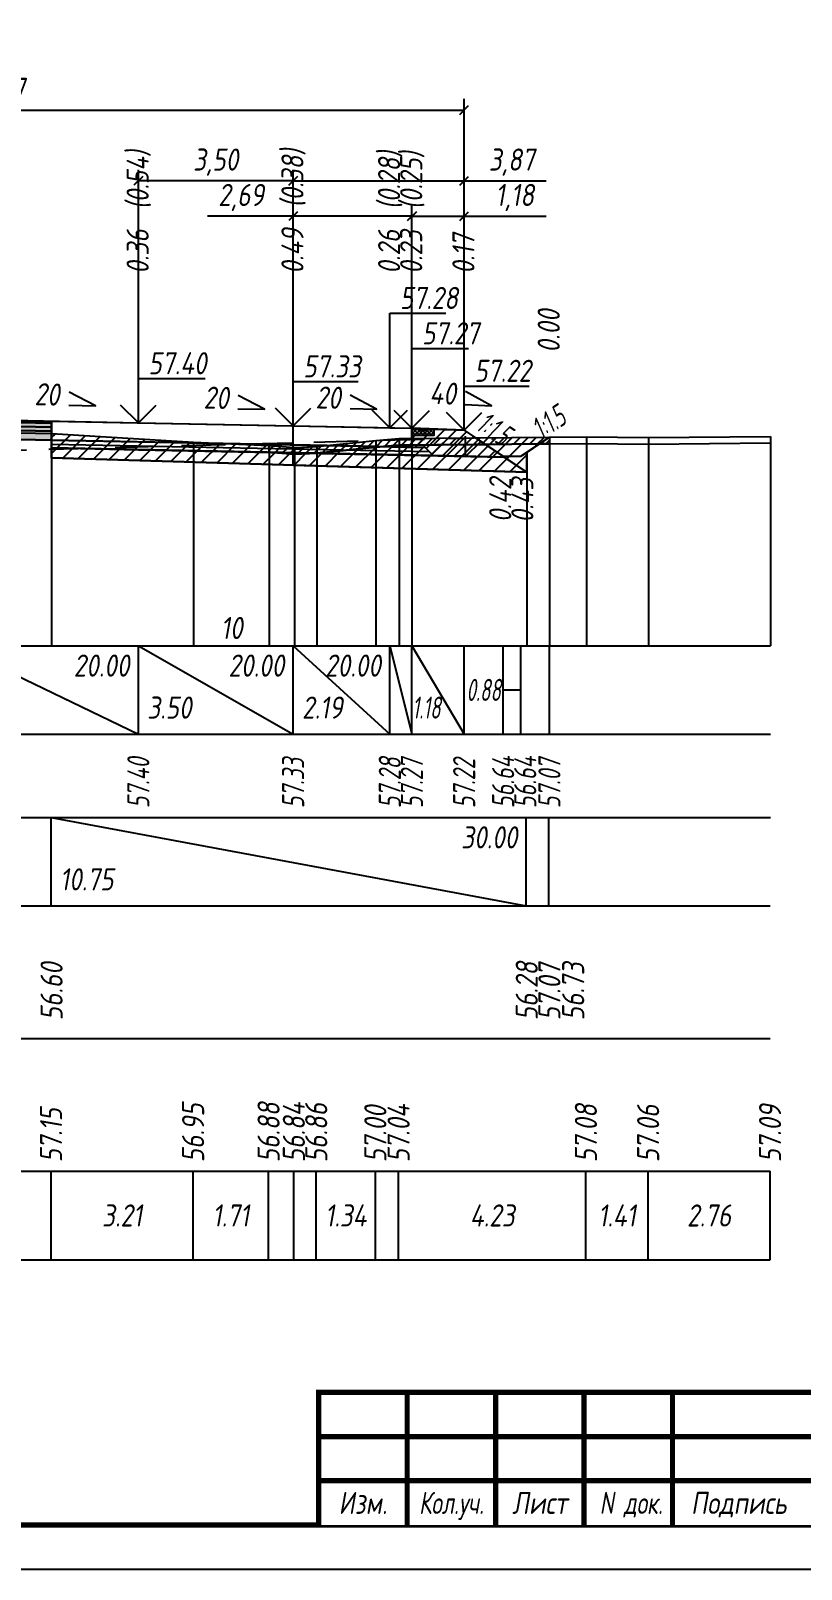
# Model space of a CAD drawing. Extents: x -717 to 1451, y -133302 to 233.
# Drawn here: x 167.4 to 254.5, y -66990.4 to -66816.5 of the extents above; entities that cross this region are included whole.
import ezdxf
from ezdxf.enums import TextEntityAlignment as Align

# ---------------------------------------------------------------- set-up
doc = ezdxf.new("R2010")
doc.units = 0
doc.linetypes.add('штриховая', pattern=[0.75, 0.5, -0.25])
for name, color, linetype in [('Зарамочное оформление', 7, 'Continuous'), ('Интерполированный поперечник', 2, 'Continuous'), ('Код_510', 7, 'Continuous'), ('Код_514', 1, 'Continuous'), ('Код_516', 1, 'Continuous'), ('Контур_0', 7, 'Continuous'), ('Контур_2521', 7, 'Continuous'), ('Контур_2564', 7, 'Continuous'), ('Контур_2660', 7, 'Continuous'), ('Контур_2665', 7, 'Continuous'), ('Контур_400', 7, 'Continuous'), ('Контур_508', 7, 'Continuous'), ('Контур_512', 7, 'Continuous'), ('Контур_513', 7, 'Continuous'), ('Контур_818', 7, 'Continuous'), ('Красный поперечник', 1, 'Continuous'), ('Объём_2501', 7, 'Continuous'), ('Объём_2564', 7, 'Continuous'), ('Объём_2650', 7, 'Continuous'), ('Объём_2660', 7, 'Continuous'), ('Объём_2661', 7, 'Continuous'), ('Объём_2662', 7, 'Continuous'), ('Объём_2663', 7, 'Continuous'), ('Объём_2664', 7, 'Continuous'), ('Объём_2665', 7, 'Continuous'), ('Объём_2666', 7, 'Continuous'), ('Объём_2667', 7, 'Continuous'), ('Объём_2668', 7, 'Continuous'), ('Объём_2669', 7, 'Continuous'), ('Объём_2675', 7, 'Continuous'), ('Объём_2753', 7, 'Continuous'), ('Откосы', 7, 'Continuous'), ('Отметки покрытия', 7, 'Continuous'), ('Рабочие отметки', 7, 'Continuous'), ('Рабочие отметки доп.', 7, 'Continuous'), ('Слои выравнивания', 7, 'Continuous'), ('Таблица', 7, 'Continuous'), ('Уклоны проезжей части', 7, 'Continuous'), ('Черный поперечник', 3, 'Continuous')]:
    doc.layers.add(name, color=color, linetype=linetype)
for name, color, linetype, true_color in [('Контур_2540', 2, 'Continuous', 0xffff00), ('Контур_2560', 2, 'Continuous', 0xffff00), ('Контур_2561', 7, 'Continuous', 0xff8040), ('Контур_2562', 3, 'Continuous', 0x00ff00), ('Контур_2563', 7, 'Continuous', 0xff8000), ('Контур_2570', 7, 'Continuous', 0x80ff00), ('Контур_2725', 7, 'Continuous', 0x323232), ('Контур_2736', 4, 'Continuous', 0x00ffff), ('Контур_2737', 4, 'Continuous', 0x00ffff), ('Контур_2738', 4, 'Continuous', 0x00ffff), ('Контур_2739', 4, 'Continuous', 0x00ffff), ('Контур_2741', 4, 'Continuous', 0x00ffff), ('Контур_2742', 4, 'Continuous', 0x00ffff), ('Контур_2743', 4, 'Continuous', 0x00ffff), ('Контур_2744', 7, 'Continuous', 0xa4ffff), ('Контур_2745', 7, 'Continuous', 0xa4ffff), ('Контур_2747', 4, 'Continuous', 0x00ffff), ('Контур_2748', 4, 'Continuous', 0x00ffff), ('Контур_2749', 4, 'Continuous', 0x00ffff), ('Контур_2750', 4, 'Continuous', 0x00ffff), ('Контур_2751', 4, 'Continuous', 0x00ffff), ('Контур_2752', 4, 'Continuous', 0x00ffff), ('Контур_2760', 7, 'Continuous', 0x323232), ('Контур_2761', 7, 'Continuous', 0x323232), ('Контур_2762', 7, 'Continuous', 0x323232), ('Контур_2763', 7, 'Continuous', 0x323232), ('Контур_402', 7, 'Continuous', 0xff6464), ('Контур_703', 4, 'Continuous', 0x00ffff), ('Контур_705', 4, 'Continuous', 0x00ffff), ('Контур_707', 4, 'Continuous', 0x00ffff), ('Контур_720', 131, 'Continuous', 0xaaffff), ('Объём_2500', 7, 'Continuous', 0xc0c0c0), ('Объём_2520', 7, 'Continuous', 0x80ffff), ('Объём_2540', 2, 'Continuous', 0xffff00), ('Объём_2560', 2, 'Continuous', 0xffff00), ('Объём_2561', 7, 'Continuous', 0xff8040), ('Объём_2562', 3, 'Continuous', 0x00ff00), ('Объём_2563', 7, 'Continuous', 0xff8000), ('Объём_2570', 7, 'Continuous', 0x80ff00), ('Объём_2600', 7, 'Continuous', 0x808000), ('Объём_2746', 2, 'Continuous', 0xffff00)]:
    doc.layers.add(name, color=color, linetype=linetype, true_color=true_color)
doc.styles.get("Standard").update_dxf_attribs({"font": 'txt', "height": 2.5})
doc.styles.add('М', font='romand.shx', dxfattribs={"width": 0.8, "oblique": 10, "height": 2.5})
doc.dimstyles.new('ISO-25', dxfattribs={"dimtxt": 2.5, "dimasz": 2.5, "dimexe": 1.25, "dimexo": 0.625, "dimtad": 1, "dimtxsty": 'Standard', "dimcen": 2.5, "dimadec": 0, "dimazin": 0, "dimtfac": 1, "dimtmove": 0, "dimatfit": 3, "dimfxl": 1, "dimarcsym": 0})

# ---------------------------------------------------------------- blocks, each defined once
blk = doc.blocks.new('_Oblique')
at = {"color": 0, "linetype": 'ByBlock', "lineweight": -2}
blk.add_line((-0.5, -0.5), (0.5, 0.5), dxfattribs=at)
blk = doc.blocks.new('*D1611')
at = {"color": 0, "lineweight": -2, "transparency": 16777216}
for p, q in [((210.49, -66860.85), (210.49, -66836.19)), ((216.39, -66861.09), (216.39, -66836.19)), ((210.49, -66837.44), (216.39, -66837.44)), ((216.39, -66837.44), (225.67, -66837.44))]:
    blk.add_line(p, q, dxfattribs=at)
at = {"layer": 'Defpoints', "color": 0, "transparency": 16777216}
for p in [(216.39, -66837.44), (210.49, -66861.48), (216.39, -66861.71)]:
    blk.add_point(p, dxfattribs=at)
at = {"color": 0, "lineweight": -2, "transparency": 16777216, "rotation": 180}
blk.add_blockref('_Oblique', (210.49, -66837.44), dxfattribs=at)
at = {"color": 0, "lineweight": -2, "transparency": 16777216}
blk.add_blockref('_Oblique', (216.39, -66837.44), dxfattribs=at)
at = {"color": 0, "transparency": 16777216, "insert": (222.12, -66835.33), "char_height": 2.5, "width": 8.3333, "attachment_point": 5, "style": 'М'}
blk.add_mtext('1,18', dxfattribs=at)
blk = doc.blocks.new('*D1613')
at = {"color": 0, "lineweight": -2, "transparency": 16777216}
for p, q in [((197.06, -66860.58), (197.06, -66836.19)), ((210.49, -66860.85), (210.49, -66836.19)), ((197.06, -66837.44), (187.36, -66837.44)), ((210.49, -66837.44), (197.06, -66837.44))]:
    blk.add_line(p, q, dxfattribs=at)
at = {"layer": 'Defpoints', "color": 0, "transparency": 16777216}
for p in [(210.49, -66837.44), (197.06, -66861.21), (210.49, -66861.48)]:
    blk.add_point(p, dxfattribs=at)
at = {"color": 0, "lineweight": -2, "transparency": 16777216, "rotation": 180}
blk.add_blockref('_Oblique', (197.06, -66837.44), dxfattribs=at)
at = {"color": 0, "lineweight": -2, "transparency": 16777216}
blk.add_blockref('_Oblique', (210.49, -66837.44), dxfattribs=at)
at = {"color": 0, "transparency": 16777216, "insert": (191.18, -66835.33), "char_height": 2.5, "width": 10, "attachment_point": 5, "style": 'М'}
blk.add_mtext('2,69', dxfattribs=at)
blk = doc.blocks.new('*D1615')
at = {"color": 0, "lineweight": -2, "transparency": 16777216}
for p, q in [((179.56, -66860.23), (179.56, -66832.19)), ((197.06, -66860.58), (197.06, -66832.19)), ((197.06, -66833.44), (179.56, -66833.44))]:
    blk.add_line(p, q, dxfattribs=at)
at = {"layer": 'Defpoints', "color": 0, "transparency": 16777216}
for p in [(179.56, -66833.44), (179.56, -66860.86), (197.06, -66861.21)]:
    blk.add_point(p, dxfattribs=at)
at = {"color": 0, "lineweight": -2, "transparency": 16777216, "rotation": 180}
blk.add_blockref('_Oblique', (179.56, -66833.44), dxfattribs=at)
at = {"color": 0, "lineweight": -2, "transparency": 16777216}
blk.add_blockref('_Oblique', (197.06, -66833.44), dxfattribs=at)
at = {"color": 0, "transparency": 16777216, "insert": (188.31, -66831.33), "char_height": 2.5, "width": 9.5833, "attachment_point": 5, "style": 'М'}
blk.add_mtext('3,50', dxfattribs=at)
blk = doc.blocks.new('*D1616')
at = {"color": 0, "lineweight": -2, "transparency": 16777216}
for p, q in [((197.06, -66860.58), (197.06, -66832.19)), ((216.39, -66861.09), (216.39, -66832.19)), ((197.06, -66833.44), (216.39, -66833.44)), ((216.39, -66833.44), (225.68, -66833.44))]:
    blk.add_line(p, q, dxfattribs=at)
at = {"layer": 'Defpoints', "color": 0, "transparency": 16777216}
for p in [(197.06, -66833.44), (197.06, -66861.21), (216.39, -66861.71)]:
    blk.add_point(p, dxfattribs=at)
at = {"color": 0, "lineweight": -2, "transparency": 16777216, "rotation": 180}
blk.add_blockref('_Oblique', (197.06, -66833.44), dxfattribs=at)
at = {"color": 0, "lineweight": -2, "transparency": 16777216}
blk.add_blockref('_Oblique', (216.39, -66833.44), dxfattribs=at)
at = {"color": 0, "transparency": 16777216, "insert": (221.78, -66831.33), "char_height": 2.5, "width": 10, "attachment_point": 5, "style": 'М'}
blk.add_mtext('3,87', dxfattribs=at)
blk = doc.blocks.new('*D1618')
at = {"color": 0, "lineweight": -2, "transparency": 16777216}
for p, q in [((111.06, -66860.91), (111.06, -66824.19)), ((216.39, -66861.09), (216.39, -66824.19)), ((111.06, -66825.44), (216.39, -66825.44))]:
    blk.add_line(p, q, dxfattribs=at)
at = {"layer": 'Defpoints', "color": 0, "transparency": 16777216}
for p in [(216.39, -66825.44), (111.06, -66861.54), (216.39, -66861.71)]:
    blk.add_point(p, dxfattribs=at)
at = {"color": 0, "lineweight": -2, "transparency": 16777216, "rotation": 180}
blk.add_blockref('_Oblique', (111.06, -66825.44), dxfattribs=at)
at = {"color": 0, "lineweight": -2, "transparency": 16777216}
blk.add_blockref('_Oblique', (216.39, -66825.44), dxfattribs=at)
at = {"color": 0, "transparency": 16777216, "insert": (163.73, -66823.33), "char_height": 2.5, "width": 11.25, "attachment_point": 5, "style": 'М'}
blk.add_mtext('21,07', dxfattribs=at)
blk = doc.blocks.new('Штамп')
at = {"linetype": 'Continuous'}
blk.add_wipeout([(199.95, -411.25), (384.95, -411.25), (384.95, -426.25), (199.95, -426.25)], dxfattribs=at).dxf.layer = 'Зарамочное оформление'
at = {"layer": 'Зарамочное оформление', "linetype": 'Continuous', "lineweight": -3, "const_width": 0.6, "flags": 128}
for points in [[(199.95, -426.25), (199.95, -411.25), (384.95, -411.25)], [(209.95, -411.25), (209.95, -426.25)], [(219.95, -411.25), (219.95, -426.25)], [(229.95, -411.25), (229.95, -426.25)], [(239.95, -411.25), (239.95, -426.25)], [(199.95, -416.25), (264.95, -416.25)], [(199.95, -421.25), (264.95, -421.25)]]:
    blk.add_lwpolyline(points, dxfattribs=at)
at = {"layer": 'Зарамочное оформление', "linetype": 'Continuous', "style": 'М', "oblique": 10}
for s, width, p in [('Изм.', 0.8, (204.95, -423.75)), ('Кол.уч.', 0.7, (214.95, -423.75)), ('Лист', 0.8, (224.95, -423.75)), ('N док.', 0.7, (235.28, -423.75)), ('Подпись', 0.8, (247.45, -423.75))]:
    blk.add_text(s, height=2.5, dxfattribs=dict(at, width=width)).set_placement(p, align=Align.MIDDLE_CENTER)
blk = doc.blocks.new('шифр')
blk.add_blockref('Штамп', (0, -66619))

msp = doc.modelspace()

# ---------------------------------------------------------------- hatches: boundary and pattern name
h = msp.add_hatch()
h.set_pattern_fill('ANSI37', color=256, scale=0.1)
h.set_pattern_definition([(45, (211.7372, -66861.71498), (-0.22451, 0.22451), []), (135, (211.7372, -66861.71498), (-0.22451, -0.22451), [])])
h.paths.add_polyline_path([(210.487, -66861.415), (210.487, -66862.218), (212.987, -66862.217), (212.987, -66861.515), (211.73, -66861.715)])
at = {"transparency": 33554681}
h = msp.add_hatch(dxfattribs=at)
h.set_pattern_fill('ANGLE', color=256)
h.set_pattern_definition([(0, (0, 0), (0, 6.985), [5.08, -1.905]), (90, (0, 0), (-6.985, 4e-16), [5.08, -1.905])])
h.paths.add_polyline_path([(212.906, -66864.513), (211.987, -66863.595), (210.487, -66863.565), (210.487, -66862.218), (212.988, -66862.217), (212.987, -66861.515), (216.392, -66861.651), (220.926, -66864.674)])
at = {"layer": 'Объём_2563'}
h = msp.add_hatch(dxfattribs=at)
h.set_pattern_fill('ANSI31', color=256, scale=0.3)
h.paths.add_polyline_path([(212.906, -66864.513), (211.987, -66863.595), (210.487, -66863.565), (210.487, -66862.218), (212.988, -66862.217), (212.987, -66861.515), (216.392, -66861.651), (220.926, -66864.674)])
at = {"layer": 'Объём_2570'}
h = msp.add_hatch(dxfattribs=at)
h.set_pattern_fill('ANSI31', color=256, scale=0.2)
h.paths.add_polyline_path([(226.037, -66863.185), (209.04, -66863.343), (206.411, -66863.539), (199.725, -66864.242), (197.197, -66864.334), (194.338, -66864.135), (194.338, -66863.385), (197.197, -66863.584), (199.725, -66863.492), (206.411, -66862.789), (209.04, -66862.593), (226.037, -66862.435)])
at = {"layer": 'Объём_2600'}
h = msp.add_hatch(dxfattribs=at)
h.set_pattern_fill('ANSI31', color=6, scale=0.4)
h.paths.add_polyline_path([(223.472, -66864.145), (223.472, -66866.371), (169.747, -66864.759), (169.747, -66862.012), (185.804, -66863.004), (194.338, -66863.385), (194.338, -66864.135), (197.197, -66864.334), (199.725, -66864.242), (206.411, -66863.539), (209.04, -66863.343), (224.896, -66863.196)])
h = msp.add_hatch(dxfattribs=at)
h.set_pattern_fill('HONEY', color=5, scale=0.3)
h.paths.add_polyline_path([(224.896, -66863.196), (226.037, -66862.435), (226.037, -66863.185)])
at = {"layer": 'Слои выравнивания'}
for color, points in [(2, [(158.809, -66860.381), (169.747, -66860.6), (169.747, -66860.85), (158.809, -66860.631)]), (3, [(158.809, -66860.631), (169.747, -66860.85), (169.747, -66861.3), (158.809, -66861.081)]), (4, [(158.809, -66861.081), (169.747, -66861.3), (169.747, -66861.75), (158.809, -66861.531)]), (5, [(158.809, -66861.531), (169.747, -66861.75), (169.747, -66862.75), (158.809, -66862.531)])]:
    msp.add_hatch(color=color, dxfattribs=at).paths.add_polyline_path(points)

# ---------------------------------------------------------------- linework, layer by layer
at = {"flags": 128}
msp.add_lwpolyline([(-30.054, -66990.421), (389.946, -66990.421), (389.946, -66693.421), (-30.054, -66693.421)], close=True, dxfattribs=at)
at = {"const_width": 0.6, "flags": 128}
msp.add_lwpolyline([(-10.054, -66985.421), (384.946, -66985.421), (384.946, -66698.421), (-10.054, -66698.421)], close=True, dxfattribs=at)
msp.add_lwpolyline([(210.487, -66861.415), (210.487, -66862.218), (212.987, -66862.217), (212.987, -66861.515), (211.73, -66861.715), (210.487, -66861.415)])
at = {"layer": 'Код_510'}
for p, q in [((169.693, -66955.421), (169.693, -66945.421)), ((185.75, -66955.421), (185.75, -66945.421)), ((194.284, -66955.421), (194.284, -66945.421)), ((197.143, -66955.421), (197.143, -66945.421)), ((199.671, -66955.421), (199.671, -66945.421)), ((206.356, -66955.421), (206.356, -66945.421)), ((208.985, -66955.421), (208.985, -66945.421)), ((230.16, -66955.421), (230.16, -66945.421)), ((237.197, -66955.421), (237.197, -66945.421)), ((250.983, -66955.421), (250.983, -66945.421))]:
    msp.add_line(p, q, dxfattribs=at)
at = {"layer": 'Код_514'}
for p, q in [((158.809, -66886), (179.559, -66896)), ((179.559, -66896), (179.559, -66886)), ((179.559, -66886), (197.059, -66896)), ((197.059, -66896), (197.059, -66886)), ((197.059, -66886), (207.987, -66896)), ((207.987, -66896), (207.987, -66886)), ((207.987, -66886), (210.487, -66896)), ((210.487, -66896), (210.487, -66886)), ((210.487, -66886), (216.392, -66896)), ((216.392, -66896), (216.392, -66886)), ((220.803, -66896), (220.803, -66886)), ((222.803, -66896), (222.803, -66886)), ((226.037, -66896), (226.037, -66886)), ((220.803, -66891), (222.803, -66891))]:
    msp.add_line(p, q, dxfattribs=at)
at = {"layer": 'Код_516'}
for p, q in [((169.693, -66915.421), (169.693, -66905.421)), ((169.693, -66905.421), (223.418, -66915.421)), ((223.418, -66915.421), (223.418, -66905.421)), ((223.418, -66915.421), (223.418, -66905.421)), ((225.983, -66915.421), (225.983, -66905.421))]:
    msp.add_line(p, q, dxfattribs=at)
at = {"layer": 'Контур_0', "flags": 128}
for points in [[(169.747, -66860.6), (210.487, -66861.415), (210.487, -66863.565), (169.747, -66862.75), (169.747, -66860.6), (169.747, -66860.6)], [(216.392, -66861.651), (217.685, -66862.513), (217.685, -66862.513), (217.685, -66862.513), (217.685, -66862.513), (217.685, -66862.513), (217.685, -66862.513), (217.685, -66862.513), (217.685, -66862.513), (217.685, -66862.513), (217.685, -66862.513), (217.685, -66862.513), (217.685, -66862.513), (217.685, -66862.513), (217.685, -66862.513), (220.803, -66864.591)], [(216.392, -66861.651), (217.685, -66862.513), (217.685, -66862.513), (217.685, -66862.513), (217.685, -66862.513), (217.685, -66862.513), (217.685, -66862.513), (217.685, -66862.513), (217.685, -66862.513), (217.685, -66862.513), (217.685, -66862.513), (217.685, -66862.513), (217.685, -66862.513), (217.685, -66862.513), (217.685, -66862.513), (220.803, -66864.591), (222.803, -66864.591), (226.037, -66862.435), (226.037, -66862.435), (226.037, -66862.435), (226.037, -66862.435), (226.037, -66862.435), (226.037, -66862.435), (226.037, -66862.435), (226.037, -66862.435), (226.037, -66862.435), (226.037, -66862.435), (226.037, -66862.435), (226.037, -66862.435), (226.037, -66862.435)], [(179.559, -66862.946), (211.987, -66863.595), (212.906, -66864.513), (169.747, -66863.65), (169.747, -66862.75), (179.559, -66862.946), (179.559, -66862.946)], [(210.487, -66863.565), (211.987, -66863.595), (212.906, -66864.513), (220.926, -66864.674)]]:
    msp.add_lwpolyline(points, dxfattribs=at)
at = {"layer": 'Контур_2521', "color": 250, "flags": 128}
msp.add_lwpolyline([(169.747, -66863.2), (212.446, -66864.054)], dxfattribs=at)
at = {"layer": 'Контур_2540', "flags": 128}
msp.add_lwpolyline([(179.559, -66863.846), (220.926, -66864.674), (223.472, -66866.371), (169.747, -66864.759), (169.747, -66863.65), (179.559, -66863.846), (179.559, -66863.846)], dxfattribs=at)
at = {"layer": 'Контур_2560', "flags": 128}
msp.add_lwpolyline([(210.487, -66861.415), (216.392, -66861.651), (216.392, -66861.651), (216.392, -66861.651)], dxfattribs=at)
at = {"layer": 'Контур_2561', "flags": 128}
msp.add_lwpolyline([(210.487, -66861.415), (210.487, -66861.415), (216.392, -66861.651), (216.392, -66861.651), (210.487, -66861.415)], dxfattribs=at)
at = {"layer": 'Контур_2562', "flags": 128}
msp.add_lwpolyline([(216.392, -66861.651), (216.392, -66861.651), (216.392, -66861.651), (216.392, -66861.651), (216.392, -66861.651)], dxfattribs=at)
at = {"layer": 'Контур_2563', "flags": 128}
msp.add_lwpolyline([(212.906, -66864.513), (211.987, -66863.595), (210.487, -66863.565), (210.487, -66861.415), (216.392, -66861.651), (220.926, -66864.674), (212.906, -66864.513), (212.906, -66864.513)], dxfattribs=at)
at = {"layer": 'Контур_2564', "flags": 128}
msp.add_lwpolyline([(210.487, -66861.415), (216.392, -66861.651)], dxfattribs=at)
at = {"layer": 'Контур_2570', "flags": 128}
msp.add_lwpolyline([(80, -66866.513), (85.406, -66866.705), (86.956, -66866.75), (86.956, -66866.75), (95.492, -66865.3), (102.441, -66864.141), (102.441, -66863.391), (110.66, -66862.736), (123.892, -66861.867), (138.845, -66861.677), (147.416, -66861.538), (155.641, -66861.729), (158.809, -66861.792), (169.747, -66862.012), (185.804, -66863.004), (194.338, -66863.385), (194.338, -66864.135), (197.197, -66864.334), (199.725, -66864.242), (206.411, -66863.539), (209.04, -66863.343), (230.215, -66863.146), (237.251, -66863.208), (251.037, -66863.082)], dxfattribs=at)
at = {"layer": 'Контур_2660', "flags": 128}
msp.add_lwpolyline([(169.747, -66864.759), (223.472, -66866.371)], dxfattribs=at)
at = {"layer": 'Контур_2665', "flags": 128}
msp.add_lwpolyline([(216.392, -66861.651), (216.392, -66861.651)], dxfattribs=at)
at = {"layer": 'Контур_2725', "flags": 128}
msp.add_lwpolyline([(123.892, -66863.23), (138.059, -66862.946), (138.845, -66862.931), (147.416, -66862.759), (152.536, -66862.657), (155.641, -66862.595), (158.809, -66862.531), (169.747, -66862.75)], dxfattribs=at)
at = {"layer": 'Контур_2736', "flags": 128}
for points in [[(216.392, -66861.651), (217.685, -66862.513)], [(217.685, -66862.513), (220.803, -66864.591)]]:
    msp.add_lwpolyline(points, dxfattribs=at)
at = {"layer": 'Контур_2737', "flags": 128}
msp.add_lwpolyline([(217.685, -66862.513), (217.685, -66862.513)], dxfattribs=at)
at = {"layer": 'Контур_2738', "flags": 128}
msp.add_lwpolyline([(217.685, -66862.513), (217.685, -66862.513)], dxfattribs=at)
at = {"layer": 'Контур_2739', "flags": 128}
msp.add_lwpolyline([(217.685, -66862.513), (217.685, -66862.513)], dxfattribs=at)
at = {"layer": 'Контур_2741', "flags": 128}
msp.add_lwpolyline([(226.037, -66862.435), (226.037, -66862.435)], dxfattribs=at)
at = {"layer": 'Контур_2742', "flags": 128}
msp.add_lwpolyline([(226.037, -66862.435), (226.037, -66862.435)], dxfattribs=at)
at = {"layer": 'Контур_2743', "flags": 128}
msp.add_lwpolyline([(226.037, -66862.435), (226.037, -66862.435)], dxfattribs=at)
at = {"layer": 'Контур_2744', "flags": 128}
msp.add_lwpolyline([(226.037, -66862.435), (226.037, -66862.435)], dxfattribs=at)
msp.add_lwpolyline([(226.037, -66862.435), (226.037, -66862.435)], dxfattribs=at)
msp.add_lwpolyline([(226.037, -66862.435), (226.037, -66862.435)], dxfattribs=at)
msp.add_lwpolyline([(226.037, -66862.435), (226.037, -66862.435)], dxfattribs=at)
msp.add_lwpolyline([(226.037, -66862.435), (226.037, -66862.435)], dxfattribs=at)
msp.add_lwpolyline([(226.037, -66862.435), (226.037, -66862.435)], dxfattribs=at)
at = {"layer": 'Контур_2745', "flags": 128}
msp.add_lwpolyline([(217.685, -66862.513), (217.685, -66862.513)], dxfattribs=at)
msp.add_lwpolyline([(217.685, -66862.513), (217.685, -66862.513)], dxfattribs=at)
msp.add_lwpolyline([(217.685, -66862.513), (217.685, -66862.513)], dxfattribs=at)
msp.add_lwpolyline([(217.685, -66862.513), (217.685, -66862.513)], dxfattribs=at)
msp.add_lwpolyline([(217.685, -66862.513), (217.685, -66862.513)], dxfattribs=at)
msp.add_lwpolyline([(217.685, -66862.513), (217.685, -66862.513)], dxfattribs=at)
at = {"layer": 'Контур_2747', "flags": 128}
msp.add_lwpolyline([(217.685, -66862.513), (217.685, -66862.513)], dxfattribs=at)
at = {"layer": 'Контур_2748', "flags": 128}
msp.add_lwpolyline([(217.685, -66862.513), (217.685, -66862.513)], dxfattribs=at)
at = {"layer": 'Контур_2749', "flags": 128}
msp.add_lwpolyline([(217.685, -66862.513), (217.685, -66862.513)], dxfattribs=at)
at = {"layer": 'Контур_2750', "flags": 128}
msp.add_lwpolyline([(226.037, -66862.435), (226.037, -66862.435)], dxfattribs=at)
at = {"layer": 'Контур_2751', "flags": 128}
msp.add_lwpolyline([(226.037, -66862.435), (226.037, -66862.435)], dxfattribs=at)
at = {"layer": 'Контур_2752', "flags": 128}
msp.add_lwpolyline([(226.037, -66862.435), (226.037, -66862.435)], dxfattribs=at)
at = {"layer": 'Контур_2760', "flags": 128}
msp.add_lwpolyline([(123.892, -66861.08), (138.059, -66860.796), (138.845, -66860.781), (147.416, -66860.609), (152.536, -66860.507), (155.641, -66860.445), (158.809, -66860.381), (169.747, -66860.6)], dxfattribs=at)
at = {"layer": 'Контур_2761', "flags": 128}
msp.add_lwpolyline([(123.892, -66861.33), (138.059, -66861.046), (138.845, -66861.031), (147.416, -66860.859), (152.536, -66860.757), (155.641, -66860.695), (158.809, -66860.631), (169.747, -66860.85)], dxfattribs=at)
at = {"layer": 'Контур_2762', "flags": 128}
msp.add_lwpolyline([(123.892, -66861.78), (138.059, -66861.496), (138.845, -66861.481), (147.416, -66861.309), (152.536, -66861.207), (155.641, -66861.145), (158.809, -66861.081), (169.747, -66861.3)], dxfattribs=at)
at = {"layer": 'Контур_2763', "flags": 128}
msp.add_lwpolyline([(123.892, -66862.23), (138.059, -66861.946), (138.845, -66861.931), (147.416, -66861.759), (152.536, -66861.657), (155.641, -66861.595), (158.809, -66861.531), (169.747, -66861.75)], dxfattribs=at)
at = {"layer": 'Контур_400', "flags": 128}
msp.add_lwpolyline([(158.809, -66860.381), (179.559, -66860.796), (197.059, -66861.146), (197.059, -66861.146), (197.059, -66861.146), (197.059, -66861.146), (207.987, -66861.365), (207.987, -66861.365), (210.487, -66861.415)], dxfattribs=at)
at = {"layer": 'Контур_402', "flags": 128}
msp.add_lwpolyline([(105, -66866.046), (123.892, -66865.479), (123.892, -66863.23), (158.809, -66862.531), (169.747, -66862.75), (169.747, -66864.759), (223.472, -66866.371)], dxfattribs=at)
at = {"layer": 'Контур_508', "flags": 128}
msp.add_lwpolyline([(105, -66866.046), (123.892, -66865.479), (123.892, -66863.23), (158.809, -66862.531), (169.747, -66862.75), (169.747, -66864.759), (223.472, -66866.371), (223.472, -66864.145), (226.037, -66862.435)], dxfattribs=at)
at = {"layer": 'Контур_512', "flags": 128}
msp.add_lwpolyline([(169.747, -66864.759), (223.472, -66866.371), (223.472, -66864.145), (226.037, -66862.435)], dxfattribs=at)
at = {"layer": 'Контур_513', "flags": 128}
msp.add_lwpolyline([(105, -66866.046), (123.892, -66865.479), (123.892, -66863.23), (158.809, -66862.531), (169.747, -66862.75), (169.747, -66864.759), (223.472, -66866.371), (223.472, -66864.145), (226.037, -66862.435)], dxfattribs=at)
at = {"layer": 'Контур_703', "flags": 128}
msp.add_lwpolyline([(216.392, -66861.651), (217.685, -66862.513)], dxfattribs=at)
at = {"layer": 'Контур_705', "flags": 128}
msp.add_lwpolyline([(217.685, -66862.513), (217.685, -66862.513)], dxfattribs=at)
at = {"layer": 'Контур_707', "flags": 128}
msp.add_lwpolyline([(222.803, -66864.591), (226.037, -66862.435)], dxfattribs=at)
at = {"layer": 'Контур_720', "flags": 128}
msp.add_lwpolyline([(220.803, -66864.591), (222.803, -66864.591)], dxfattribs=at)
at = {"layer": 'Контур_818', "flags": 128}
msp.add_lwpolyline([(105, -66863.187), (110.66, -66862.736), (123.892, -66861.867), (138.845, -66861.677), (147.416, -66861.538), (155.641, -66861.729), (158.809, -66861.792), (169.747, -66862.012), (185.804, -66863.004), (194.338, -66863.385), (194.338, -66864.135), (197.197, -66864.334), (199.725, -66864.242), (206.411, -66863.539), (209.04, -66863.343), (226.037, -66863.185)], dxfattribs=at)
at = {"layer": 'Красный поперечник'}
for p, q in [((158.809, -66860.381), (179.559, -66860.796)), ((179.559, -66860.796), (197.059, -66861.146)), ((197.059, -66861.146), (207.987, -66861.365)), ((207.987, -66861.365), (210.487, -66861.415)), ((210.487, -66861.415), (216.392, -66861.651)), ((216.392, -66861.651), (220.803, -66864.591)), ((222.803, -66864.591), (226.037, -66862.435)), ((226.037, -66862.435), (226.037, -66886)), ((223.472, -66864.145), (223.472, -66886)), ((169.747, -66864.759), (169.747, -66886)), ((220.803, -66864.591), (222.803, -66864.591)), ((223.472, -66866.371), (223.472, -66886))]:
    msp.add_line(p, q, dxfattribs=at)
at = {"layer": 'Объём_2500', "flags": 128}
for points in [[(169.747, -66860.6), (210.487, -66861.415), (210.487, -66863.565), (169.747, -66862.75), (169.747, -66860.6), (169.747, -66860.6)], [(197.059, -66861.146), (210.487, -66861.415), (210.487, -66863.565), (197.059, -66863.296), (197.059, -66861.146)]]:
    msp.add_lwpolyline(points, dxfattribs=at)
at = {"layer": 'Объём_2501', "flags": 128}
for points in [[(158.809, -66860.381), (179.559, -66860.796), (197.059, -66861.146), (197.059, -66861.146), (197.059, -66861.146), (197.059, -66861.146), (207.987, -66861.365), (207.987, -66861.365), (210.487, -66861.415)], [(197.059, -66861.146), (207.987, -66861.365), (207.987, -66861.365), (210.487, -66861.415)]]:
    msp.add_lwpolyline(points, dxfattribs=at)
at = {"layer": 'Объём_2520', "color": 250, "flags": 128}
for points in [[(179.559, -66862.946), (211.987, -66863.595), (212.906, -66864.513), (169.747, -66863.65), (169.747, -66862.75), (179.559, -66862.946), (179.559, -66862.946)], [(197.059, -66863.296), (211.987, -66863.595), (212.906, -66864.513), (197.059, -66864.196), (197.059, -66863.296)]]:
    msp.add_lwpolyline(points, dxfattribs=at)
at = {"layer": 'Объём_2540', "flags": 128}
for points in [[(179.559, -66863.846), (220.926, -66864.674), (223.472, -66866.371), (169.747, -66864.759), (169.747, -66863.65), (179.559, -66863.846), (179.559, -66863.846)], [(197.059, -66864.196), (220.926, -66864.674), (223.472, -66866.371), (197.059, -66865.579), (197.059, -66864.196)]]:
    msp.add_lwpolyline(points, dxfattribs=at)
at = {"layer": 'Объём_2560', "flags": 128}
msp.add_lwpolyline([(210.487, -66861.415), (216.392, -66861.651), (216.392, -66861.651), (216.392, -66861.651)], dxfattribs=at)
msp.add_lwpolyline([(210.487, -66861.415), (216.392, -66861.651), (216.392, -66861.651), (216.392, -66861.651)], dxfattribs=at)
at = {"layer": 'Объём_2561', "flags": 128}
msp.add_lwpolyline([(210.487, -66861.415), (210.487, -66861.415), (216.392, -66861.651), (216.392, -66861.651), (210.487, -66861.415)], dxfattribs=at)
msp.add_lwpolyline([(210.487, -66861.415), (210.487, -66861.415), (216.392, -66861.651), (216.392, -66861.651), (210.487, -66861.415)], dxfattribs=at)
at = {"layer": 'Объём_2562', "flags": 128}
msp.add_lwpolyline([(216.392, -66861.651), (216.392, -66861.651), (216.392, -66861.651), (216.392, -66861.651), (216.392, -66861.651)], dxfattribs=at)
msp.add_lwpolyline([(216.392, -66861.651), (216.392, -66861.651), (216.392, -66861.651), (216.392, -66861.651), (216.392, -66861.651)], dxfattribs=at)
at = {"layer": 'Объём_2563', "color": 250, "flags": 128}
for points in [[(212.906, -66864.513), (211.987, -66863.595), (210.487, -66863.565), (210.487, -66861.415), (216.392, -66861.651), (220.926, -66864.674), (212.906, -66864.513), (212.906, -66864.513)], [(212.906, -66864.513), (211.987, -66863.595), (210.487, -66863.565), (210.487, -66862.218), (212.988, -66862.217), (212.987, -66861.515), (216.392, -66861.651), (220.926, -66864.674), (212.906, -66864.513), (212.906, -66864.513)]]:
    msp.add_lwpolyline(points, dxfattribs=at)
at = {"layer": 'Объём_2564', "flags": 128}
msp.add_lwpolyline([(210.487, -66861.415), (216.392, -66861.651)], dxfattribs=at)
msp.add_lwpolyline([(210.487, -66861.415), (216.392, -66861.651)], dxfattribs=at)
at = {"layer": 'Объём_2570', "flags": 128}
for points in [[(226.037, -66863.185), (209.04, -66863.343), (206.411, -66863.539), (199.725, -66864.242), (197.197, -66864.334), (194.338, -66864.135), (194.338, -66863.385), (197.197, -66863.584), (199.725, -66863.492), (206.411, -66862.789), (209.04, -66862.593), (226.037, -66862.435), (226.037, -66863.185), (226.037, -66863.185)], [(197.059, -66863.575), (197.197, -66863.584), (199.725, -66863.492), (206.411, -66862.789), (209.04, -66862.593), (226.037, -66862.435), (226.037, -66863.185), (226.037, -66863.185), (226.037, -66863.185), (209.04, -66863.343), (206.411, -66863.539), (199.725, -66864.242), (197.197, -66864.334), (197.059, -66864.325), (197.059, -66863.575)]]:
    msp.add_lwpolyline(points, dxfattribs=at)
at = {"layer": 'Объём_2600', "color": 5, "flags": 128}
msp.add_lwpolyline([(224.896, -66863.196), (226.037, -66862.435), (226.037, -66863.185), (224.896, -66863.196), (224.896, -66863.196)], dxfattribs=at)
msp.add_lwpolyline([(224.896, -66863.196), (226.037, -66862.435), (226.037, -66863.185), (224.896, -66863.196), (224.896, -66863.196)], dxfattribs=at)
at = {"layer": 'Объём_2650', "color": 6, "flags": 128}
for points in [[(223.472, -66864.145), (223.472, -66866.371), (169.747, -66864.759), (169.747, -66862.012), (185.804, -66863.004), (194.338, -66863.385), (194.338, -66864.135), (197.197, -66864.334), (199.725, -66864.242), (206.411, -66863.539), (209.04, -66863.343), (224.896, -66863.196), (223.472, -66864.145), (223.472, -66864.145)], [(197.059, -66864.325), (197.197, -66864.334), (199.725, -66864.242), (206.411, -66863.539), (209.04, -66863.343), (224.896, -66863.196), (223.472, -66864.145), (223.472, -66864.145), (223.472, -66864.145), (223.472, -66866.371), (197.059, -66865.579), (197.059, -66864.325)]]:
    msp.add_lwpolyline(points, dxfattribs=at)
at = {"layer": 'Объём_2660', "flags": 128}
for points in [[(169.747, -66864.759), (223.472, -66866.371)], [(197.059, -66865.579), (223.472, -66866.371)]]:
    msp.add_lwpolyline(points, dxfattribs=at)
at = {"layer": 'Объём_2661', "flags": 128}
msp.add_lwpolyline([(216.392, -66861.651), (217.685, -66862.513), (220.803, -66864.591)], dxfattribs=at)
msp.add_lwpolyline([(216.392, -66861.651), (217.685, -66862.513), (220.803, -66864.591)], dxfattribs=at)
at = {"layer": 'Объём_2662', "flags": 128}
msp.add_lwpolyline([(222.803, -66864.591), (226.037, -66862.435)], dxfattribs=at)
msp.add_lwpolyline([(222.803, -66864.591), (226.037, -66862.435)], dxfattribs=at)
at = {"layer": 'Объём_2663', "flags": 128}
msp.add_lwpolyline([(220.803, -66864.591), (222.803, -66864.591)], dxfattribs=at)
msp.add_lwpolyline([(220.803, -66864.591), (222.803, -66864.591)], dxfattribs=at)
at = {"layer": 'Объём_2664', "flags": 128}
msp.add_lwpolyline([(220.803, -66864.591), (222.803, -66864.591)], dxfattribs=at)
msp.add_lwpolyline([(220.803, -66864.591), (222.803, -66864.591)], dxfattribs=at)
at = {"layer": 'Объём_2665', "flags": 128}
msp.add_lwpolyline([(216.392, -66861.651), (216.392, -66861.651)], dxfattribs=at)
msp.add_lwpolyline([(216.392, -66861.651), (216.392, -66861.651)], dxfattribs=at)
at = {"layer": 'Объём_2666', "flags": 128}
for points in [[(216.392, -66861.651), (217.685, -66862.513)], [(216.392, -66861.651), (217.685, -66862.513)], [(217.685, -66862.513), (220.803, -66864.591)], [(217.685, -66862.513), (220.803, -66864.591)]]:
    msp.add_lwpolyline(points, dxfattribs=at)
at = {"layer": 'Объём_2667', "flags": 128}
for points in [[(217.685, -66862.513), (217.685, -66862.513)], [(217.685, -66862.513), (217.685, -66862.513)], [(226.037, -66862.435), (226.037, -66862.435)], [(226.037, -66862.435), (226.037, -66862.435)]]:
    msp.add_lwpolyline(points, dxfattribs=at)
at = {"layer": 'Объём_2668', "flags": 128}
for points in [[(217.685, -66862.513), (217.685, -66862.513)], [(217.685, -66862.513), (217.685, -66862.513)], [(226.037, -66862.435), (226.037, -66862.435)], [(226.037, -66862.435), (226.037, -66862.435)]]:
    msp.add_lwpolyline(points, dxfattribs=at)
at = {"layer": 'Объём_2669', "flags": 128}
for points in [[(217.685, -66862.513), (217.685, -66862.513)], [(217.685, -66862.513), (217.685, -66862.513)], [(226.037, -66862.435), (226.037, -66862.435)], [(226.037, -66862.435), (226.037, -66862.435)]]:
    msp.add_lwpolyline(points, dxfattribs=at)
at = {"layer": 'Объём_2675', "flags": 128}
for points in [[(217.685, -66862.513), (217.685, -66862.513)], [(217.685, -66862.513), (217.685, -66862.513)], [(217.685, -66862.513), (217.685, -66862.513)], [(217.685, -66862.513), (217.685, -66862.513)], [(217.685, -66862.513), (217.685, -66862.513)], [(217.685, -66862.513), (217.685, -66862.513)], [(217.685, -66862.513), (217.685, -66862.513)], [(217.685, -66862.513), (217.685, -66862.513)], [(217.685, -66862.513), (217.685, -66862.513)], [(217.685, -66862.513), (217.685, -66862.513)], [(217.685, -66862.513), (217.685, -66862.513)], [(217.685, -66862.513), (217.685, -66862.513)], [(226.037, -66862.435), (226.037, -66862.435)], [(226.037, -66862.435), (226.037, -66862.435)], [(226.037, -66862.435), (226.037, -66862.435)], [(226.037, -66862.435), (226.037, -66862.435)], [(226.037, -66862.435), (226.037, -66862.435)], [(226.037, -66862.435), (226.037, -66862.435)], [(226.037, -66862.435), (226.037, -66862.435)], [(226.037, -66862.435), (226.037, -66862.435)], [(226.037, -66862.435), (226.037, -66862.435)], [(226.037, -66862.435), (226.037, -66862.435)], [(226.037, -66862.435), (226.037, -66862.435)], [(226.037, -66862.435), (226.037, -66862.435)]]:
    msp.add_lwpolyline(points, dxfattribs=at)
at = {"layer": 'Объём_2746', "flags": 128}
for points in [[(194.338, -66864.135), (197.197, -66864.334), (199.725, -66864.242), (206.411, -66863.539), (209.04, -66863.343), (218.794, -66863.253), (220.803, -66864.591), (222.803, -66864.591), (223.472, -66864.145), (223.472, -66866.371), (169.747, -66864.759), (169.747, -66862.012), (185.804, -66863.004), (194.338, -66863.385), (194.338, -66864.135), (194.338, -66864.135)], [(197.059, -66864.325), (197.197, -66864.334), (199.725, -66864.242), (206.411, -66863.539), (209.04, -66863.343), (218.794, -66863.253), (220.803, -66864.591), (222.803, -66864.591), (223.472, -66864.145), (223.472, -66866.371), (197.059, -66865.579), (197.059, -66864.325)]]:
    msp.add_lwpolyline(points, dxfattribs=at)
at = {"layer": 'Объём_2753', "flags": 128}
msp.add_lwpolyline([(169.747, -66860.6), (169.747, -66860.6)], dxfattribs=at)
at = {"layer": 'Откосы', "color": 1, "flags": 128}
for points in [[(171.697, -66858.822), (174.696, -66858.882), (171.727, -66857.322)], [(216.494, -66858.747), (219.492, -66858.867), (216.554, -66857.248)], [(190.822, -66859.205), (193.821, -66859.265), (190.852, -66857.705)], [(203.489, -66859.186), (206.488, -66859.246), (203.519, -66857.687)]]:
    msp.add_lwpolyline(points, dxfattribs=at)
at = {"layer": 'Отметки покрытия', "color": 1}
for p, q in [((207.987, -66861.365), (207.987, -66848.415)), ((207.987, -66848.415), (214.337, -66848.415)), ((210.487, -66861.415), (210.487, -66852.415)), ((210.487, -66852.415), (216.887, -66852.415)), ((179.559, -66860.796), (179.559, -66855.796)), ((179.559, -66855.796), (187.109, -66855.796)), ((197.059, -66861.146), (197.059, -66856.146)), ((197.059, -66856.146), (204.409, -66856.146)), ((216.392, -66861.651), (216.392, -66856.651)), ((216.392, -66856.651), (223.742, -66856.651)), ((179.559, -66860.796), (177.559, -66858.796)), ((179.559, -66860.796), (181.559, -66858.796)), ((197.059, -66861.146), (195.059, -66859.146)), ((197.059, -66861.146), (199.059, -66859.146)), ((207.987, -66861.365), (205.987, -66859.365)), ((207.987, -66861.365), (209.987, -66859.365)), ((210.487, -66861.415), (208.487, -66859.415)), ((210.487, -66861.415), (212.487, -66859.415)), ((216.392, -66861.651), (214.392, -66859.651)), ((216.392, -66861.651), (218.392, -66859.651))]:
    msp.add_line(p, q, dxfattribs=at)
at = {"layer": 'Слои выравнивания'}
for p, q in [((169.747, -66860.6), (169.747, -66886)), ((210.487, -66861.415), (210.487, -66886))]:
    msp.add_line(p, q, dxfattribs=at)
at = {"layer": 'Слои выравнивания', "color": 2, "flags": 128}
msp.add_lwpolyline([(158.809, -66860.381), (169.747, -66860.6), (169.747, -66860.85), (158.809, -66860.631)], close=True, dxfattribs=at)
at = {"layer": 'Слои выравнивания', "color": 3, "flags": 128}
msp.add_lwpolyline([(158.809, -66860.631), (169.747, -66860.85), (169.747, -66861.3), (158.809, -66861.081)], close=True, dxfattribs=at)
at = {"layer": 'Слои выравнивания', "color": 4, "flags": 128}
msp.add_lwpolyline([(158.809, -66861.081), (169.747, -66861.3), (169.747, -66861.75), (158.809, -66861.531)], close=True, dxfattribs=at)
at = {"layer": 'Слои выравнивания', "color": 5, "flags": 128}
msp.add_lwpolyline([(158.809, -66861.531), (169.747, -66861.75), (169.747, -66862.75), (158.809, -66862.531)], close=True, dxfattribs=at)
at = {"layer": 'Таблица'}
for p, q in [((80, -66886), (251.037, -66886)), ((80, -66896), (251.037, -66896)), ((80, -66905.421), (251.037, -66905.421)), ((79.946, -66915.421), (250.983, -66915.421)), ((79.946, -66930.421), (250.983, -66930.421)), ((79.946, -66945.421), (250.983, -66945.421)), ((79.946, -66955.421), (250.983, -66955.421))]:
    msp.add_line(p, q, dxfattribs=at)
at = {"layer": 'Черный поперечник', "color": 7}
for p, q in [((169.747, -66862.012), (169.747, -66886)), ((209.04, -66862.593), (209.04, -66886)), ((230.215, -66862.396), (230.215, -66886)), ((237.251, -66862.458), (237.251, -66886)), ((251.037, -66862.332), (251.037, -66886)), ((185.804, -66863.004), (185.804, -66886)), ((194.338, -66863.385), (194.338, -66886)), ((197.197, -66863.584), (197.197, -66886)), ((199.725, -66863.492), (199.725, -66886)), ((206.411, -66862.789), (206.411, -66886))]:
    msp.add_line(p, q, dxfattribs=at)
at = {"layer": 'Черный поперечник', "flags": 128}
msp.add_lwpolyline([(80, -66865.763), (85.406, -66865.955), (86.956, -66866), (95.492, -66864.55), (102.441, -66863.391), (110.66, -66862.736), (123.892, -66861.867), (138.845, -66861.677), (147.416, -66861.538), (155.641, -66861.729), (158.809, -66861.792), (169.747, -66862.012), (185.804, -66863.004), (194.338, -66863.385), (197.197, -66863.584), (199.725, -66863.492), (206.411, -66862.789), (209.04, -66862.593), (230.215, -66862.396), (237.251, -66862.458), (251.037, -66862.332)], dxfattribs=at)

# ---------------------------------------------------------------- texts
at = {"layer": 'Код_510', "style": 'М', "oblique": 10, "width": 0.8}
for s, p in [('56.95', (185.75, -66944.421)), ('56.88', (194.284, -66944.421)), ('57.15', (169.693, -66944.421)), ('56.84', (197.143, -66944.421)), ('56.86', (199.671, -66944.421)), ('57.00', (206.356, -66944.421)), ('57.04', (208.985, -66944.421)), ('57.08', (230.16, -66944.421)), ('57.06', (237.197, -66944.421)), ('57.09', (250.983, -66944.421))]:
    msp.add_text(s, height=2.5, rotation=90, dxfattribs=at).set_placement(p, align=Align.MIDDLE_LEFT)
for s, p in [('3.21', (177.721, -66950.421)), ('1.71', (190.017, -66950.421)), ('1.34', (203.014, -66950.421)), ('4.23', (219.573, -66950.421)), ('1.41', (233.679, -66950.421)), ('2.76', (244.09, -66950.421))]:
    msp.add_text(s, height=2.5, dxfattribs=at).set_placement(p, align=Align.MIDDLE_CENTER)
at = {"layer": 'Код_514', "style": 'М', "oblique": 10, "width": 0.8}
for p in [(178.559, -66887), (196.059, -66887), (206.987, -66887)]:
    msp.add_text('20.00', height=2.5, dxfattribs=at).set_placement(p, align=Align.TOP_RIGHT)
at = {"layer": 'Код_514', "style": 'М', "oblique": 10, "width": 0.6}
msp.add_text('0.88', height=2.5, dxfattribs=at).set_placement((218.597, -66891), align=Align.MIDDLE_CENTER)
at = {"layer": 'Код_514', "style": 'М', "oblique": 10}
for s, width, p in [('3.50', 0.8, (180.559, -66895)), ('2.19', 0.8, (198.059, -66895)), ('1.18', 0.6, (210.519, -66895))]:
    msp.add_text(s, height=2.5, dxfattribs=dict(at, width=width)).set_placement(p, align=Align.BOTTOM_LEFT)
at = {"layer": 'Код_514', "style": 'М', "oblique": 10, "width": 0.7}
for s, p in [('57.40', (179.559, -66904.382)), ('57.33', (197.059, -66904.382)), ('57.28', (207.987, -66904.382)), ('57.27', (210.487, -66904.382)), ('57.22', (216.392, -66904.382)), ('56.64', (220.803, -66904.382)), ('56.64', (223.303, -66904.382)), ('57.07', (226.037, -66904.382))]:
    msp.add_text(s, height=2.5, rotation=90, dxfattribs=at).set_placement(p, align=Align.MIDDLE_LEFT)
at = {"layer": 'Код_516', "style": 'М', "oblique": 10, "width": 0.8}
msp.add_text('30.00', height=2.5, dxfattribs=at).set_placement((222.418, -66906.421), align=Align.TOP_RIGHT)
msp.add_text('10.75', height=2.5, dxfattribs=at).set_placement((170.693, -66914.421), align=Align.BOTTOM_LEFT)
for s, p in [('56.60', (169.747, -66928.371)), ('56.28', (223.472, -66928.371)), ('57.07', (226.037, -66928.371)), ('56.73', (228.725, -66928.371))]:
    msp.add_text(s, height=2.5, rotation=90, dxfattribs=at).set_placement(p, align=Align.MIDDLE_LEFT)
at = {"layer": 'Отметки покрытия', "color": 1, "style": 'М', "oblique": 10, "width": 0.8}
for s, p in [('57.28', (209.128, -66848.684)), ('57.27', (211.628, -66852.684)), ('57.40', (180.7, -66856.065)), ('57.33', (198.2, -66856.415)), ('57.22', (217.533, -66856.92))]:
    msp.add_text(s, height=2.5, dxfattribs=at).set_placement(p, align=Align.BOTTOM_LEFT)
at = {"layer": 'Рабочие отметки', "color": 1, "style": 'М', "oblique": 10, "width": 0.8}
for s, p in [('0.36', (179.481, -66843.946)), ('0.49', (196.981, -66843.946)), ('0.26', (207.909, -66843.946)), ('0.23', (210.409, -66843.946)), ('0.17', (216.314, -66843.946)), ('0.00', (225.959, -66852.866))]:
    msp.add_text(s, height=2.5, rotation=90, dxfattribs=at).set_placement(p, align=Align.MIDDLE_LEFT)
for s, p in [('0.42', (220.475, -66867.007)), ('0.43', (222.975, -66867.007))]:
    msp.add_text(s, height=2.5, rotation=90, dxfattribs=at).set_placement(p, align=Align.MIDDLE_RIGHT)
at = {"layer": 'Рабочие отметки доп.', "color": 1, "style": 'М', "oblique": 10, "width": 0.8}
for s, p in [('(0.38)', (196.981, -66836.446)), ('(0.54)', (179.481, -66836.646)), ('(0.28)', (207.909, -66836.646)), ('(0.25)', (210.409, -66836.646))]:
    msp.add_text(s, height=2.5, rotation=90, dxfattribs=at).set_placement(p, align=Align.MIDDLE_LEFT)
at = {"layer": 'Слои выравнивания', "style": 'М', "oblique": 10, "width": 0.8}
msp.add_text('10', height=2.5, dxfattribs=at).set_placement((190.117, -66886), align=Align.BOTTOM_CENTER)
at = {"layer": 'Уклоны проезжей части', "color": 1, "style": 'М', "oblique": 10}
for s, rotation, width, p in [('20', 358.85423, 0.8, (169.204, -66859.589)), ('20', 358.85423, 0.8, (188.329, -66859.971)), ('20', 358.85423, 0.8, (200.996, -66859.953)), ('40', 357.70938, 0.8, (213.903, -66859.463)), ('1:1.5', 33.69007, 0.6, (227.057, -66862.409)), ('1:1.5', 326.30994, 0.6, (218.69, -66863.129))]:
    msp.add_text(s, height=2.5, rotation=rotation, dxfattribs=dict(at, width=width)).set_placement(p, align=Align.BOTTOM_CENTER)

# ---------------------------------------------------------------- dimensions: what is measured, and where the dimension line sits
at = {"color": 5}
dim = msp.add_linear_dim(base=(216.392, -66825.444), p1=(111.059, -66861.539), p2=(216.392, -66861.714), angle=180, dimstyle='ISO-25', override={"dimasz": 1, "dimlfac": 0.2, "dimzin": 0, "dimtxsty": 'М', "dimblk1": 'Oblique', "dimblk2": 'Oblique', "dimsah": 1}, dxfattribs=at)
dim.commit()
dim.dimension.update_dxf_attribs({"geometry": '*D1618', "text_midpoint": (163.725, -66823.331)})
dim = msp.add_linear_dim(base=(179.559, -66833.444), p1=(197.059, -66861.209), p2=(179.559, -66860.859), dimstyle='ISO-25', override={"dimasz": 1, "dimlfac": 0.2, "dimzin": 0, "dimtxsty": 'М', "dimblk1": 'Oblique', "dimblk2": 'Oblique', "dimsah": 1}, dxfattribs=at)
dim.commit()
dim.dimension.update_dxf_attribs({"geometry": '*D1615', "text_midpoint": (188.309, -66831.331)})
dim = msp.add_linear_dim(base=(197.059, -66833.444), p1=(216.392, -66861.714), p2=(197.059, -66861.209), dimstyle='ISO-25', override={"dimasz": 1, "dimlfac": 0.2, "dimzin": 0, "dimtxsty": 'М', "dimblk1": 'Oblique', "dimblk2": 'Oblique', "dimsah": 1}, dxfattribs=at)
dim.commit()
dim.dimension.update_dxf_attribs({"geometry": '*D1616', "text_midpoint": (221.777, -66833.444), "dimtype": 160})
for base, p1, p2, picture, middle in [((210.487, -66837.444), (197.059, -66861.209), (210.487, -66861.477), '*D1613', (191.178, -66837.444)), ((216.392, -66837.444), (210.487, -66861.477), (216.392, -66861.714), '*D1611', (222.119, -66837.444))]:
    dim = msp.add_linear_dim(base=base, p1=p1, p2=p2, angle=180, dimstyle='ISO-25', override={"dimasz": 1, "dimlfac": 0.2, "dimzin": 0, "dimtxsty": 'М', "dimblk1": 'Oblique', "dimblk2": 'Oblique', "dimsah": 1}, dxfattribs=at)
    dim.commit()
    dim.dimension.update_dxf_attribs({"geometry": picture, "text_midpoint": middle, "dimtype": 160})

# ---------------------------------------------------------------- next in the draw order: block references
msp.add_blockref('шифр', (0, 59.829))

# ---------------------------------------------------------------- next in the draw order: linework, layer by layer
at = {"layer": 'Интерполированный поперечник', "linetype": 'штриховая', "ltscale": 10, "flags": 128}
msp.add_lwpolyline([(86.956, -66866), (216.33, -66862.526)], dxfattribs=at)

doc.saveas('drawing.dxf')
